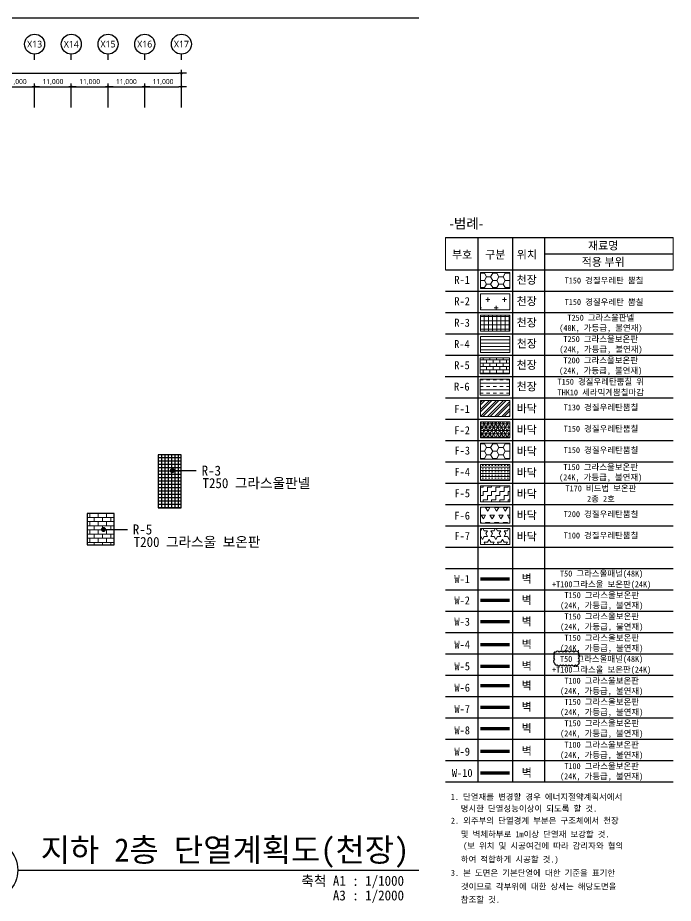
# Model space of a CAD drawing. Header units: millimetres. Extents: x 1037297 to 3512330, y 928637 to 1464837.
# Drawn here: x 1635850 to 1832330, y 1199274 to 1464837 of the extents above; entities that cross this region are included whole.
import ezdxf
from ezdxf.enums import TextEntityAlignment as Align

# ---------------------------------------------------------------- set-up
doc = ezdxf.new("R2010")
doc.units = ezdxf.units.MM
doc.header["$LTSCALE"] = 5
doc.header["$MEASUREMENT"] = 0
doc.header["$PDSIZE"] = -10
for name, pattern in [('ACAD_ISO10W100', [18, 12, -3, 0, -3]), ('DASHDOTX2', [2, 1, -0.5, 0, -0.5]), ('DASHEDX2', [1.5, 1, -0.5]), ('HID', [2, 1.1, -0.9]), ('HIDDEN', [0.375, 0.25, -0.125]), ('JIS_09_15', [18.9, 15, -0.9, 0.6, -0.9, 0.6, -0.9]), ('PHANTOM2', [1.25, 0.625, -0.125, 0.125, -0.125, 0.125, -0.125])]:
    doc.linetypes.add(name, pattern=pattern)
doc.layers.get('0').update_dxf_attribs({"linetype": 'CONTINUOUS'})
doc.layers.get('Defpoints').update_dxf_attribs({"color": 153, "linetype": 'CONTINUOUS'})
for name, color, linetype, lineweight in [('A-AXIS-BUBL', 7, 'CONTINUOUS', 25), ('A-DIMS', 7, 'CONTINUOUS', 25), ('A-MKXS-LEAD', 7, 'CONTINUOUS', 25), ('A-MKXS-TEXT1', 3, 'CONTINUOUS', 25), ('A-XXXX-HATC', 8, 'CONTINUOUS', 18), ('A-XXXX-INSL1', 15, 'CONTINUOUS', 18), ('A-XXXX-INSL2', 8, 'CONTINUOUS', 18), ('A-XXXX-NOTE', 3, 'CONTINUOUS', 25), ('A-XXXX-SYMB', 7, 'CONTINUOUS', 25), ('A-XXXX-TABL', 7, 'CONTINUOUS', 25), ('A-XXXX-TXT1', 3, 'CONTINUOUS', 25), ('A-XXXX-TXT2', 3, 'CONTINUOUS', 25), ('A-XXXX-WAT1', 9, 'HID', 20), ('REV-202205', 20, 'CONTINUOUS', 25)]:
    doc.layers.add(name, color=color, linetype=linetype, lineweight=lineweight)
doc.layers.add('A-XXXX-NPLT', color=144, linetype='CONTINUOUS', lineweight=15, plot=False)
doc.styles.add('HY울릉도L', font='')
doc.styles.add('돋움체', font='')
doc.styles.add('맑은고딕', font='malgun.ttf')
doc.styles.get('HY울릉도L').set_extended_font_data('HYwulM')
doc.styles.get('돋움체').set_extended_font_data('DotumChe')
doc.dimstyles.new('CDIM', dxfattribs={"dimtxt": 3, "dimasz": 1.5, "dimexe": 2, "dimexo": 1, "dimgap": 1, "dimtad": 1, "dimdec": 0, "dimrnd": 0.5, "dimzin": 0, "dimdsep": 32, "dimlunit": 6, "dimtxsty": 'HY울릉도L', "dimblk1": '_CIDOT', "dimblk2": '_CIDOT', "dimsah": 1, "dimcen": 5.5, "dimclrd": 2, "dimclre": 2, "dimclrt": 7, "dimadec": 0, "dimazin": 0, "dimtfac": 1, "dimtdec": 0, "dimtix": 1, "dimtmove": 2, "dimatfit": 1, "dimldrblk": '_CIDOT', "dimfxl": 1, "dimtolj": 1, "dimtzin": 0, "dimlwd": -1, "dimarcsym": 0})

# ---------------------------------------------------------------- blocks, each defined once
blk = doc.blocks.new('co')
at = {"layer": 'A-XXXX-HATC'}
h = blk.add_hatch(dxfattribs=at)
h.set_pattern_fill('HONEY', color=30, scale=3000)
h.set_pattern_definition([(0, (-257415.2, -266829.63), (562.5, 324.75953), [375, -750]), (120, (-257415.2, -266829.63), (-562.5, 324.75953), [375, -750]), (60, (-257415.2, -266829.63), (1e-13, 649.51905), [-750, 375])])
h.paths.add_polyline_path([(229840, 147324), (232477, 147324), (232477, 145884), (229840, 145884)])
h = blk.add_hatch(dxfattribs=at)
h.set_pattern_fill('CROSS', color=30, scale=3000)
h.set_pattern_definition([(0, (45339, 30091.6), (750, 750), [375, -1125]), (90, (45526.5, 29904.1), (-750, 750), [375, -1125])])
h.paths.add_polyline_path([(229840, 145404), (232477, 145404), (232477, 143964), (229840, 143964)])
h = blk.add_hatch(dxfattribs=at)
h.set_pattern_fill('NET', color=30, scale=3000)
h.set_pattern_definition([(0, (-196676.3, -181438.6), (0, 375), []), (90, (-196676.3, -181438.6), (-375, 2e-14), [])])
h.paths.add_polyline_path([(229840, 143484), (232477, 143484), (232477, 142044), (229840, 142044)])
h = blk.add_hatch(dxfattribs=at)
h.set_pattern_fill('ANSI31', color=30, scale=2400, angle=135)
h.set_pattern_definition([(180, (-196676.3, -181438.6), (-3e-14, -300), [])])
h.paths.add_polyline_path([(229836, 141570), (232472, 141570), (232472, 140130), (229836, 140130)])
h = blk.add_hatch(dxfattribs=at)
h.set_pattern_fill('BRICK', color=30, scale=1200)
h.set_pattern_definition([(0, (-196691, -181438.6), (0, 300), []), (90, (-196691, -181438.6), (-600, 4e-14), [300, -300]), (90, (-196391, -181438.6), (-600, 4e-14), [-300, 300])])
h.paths.add_polyline_path([(229821, 139650), (232458, 139650), (232458, 138210), (229821, 138210)])
h = blk.add_hatch(dxfattribs=at)
h.set_pattern_fill('TRANS', color=30, scale=2400)
h.set_pattern_definition([(0, (-196691, -181438.6), (0, 600), []), (0, (-196691, -181138.6), (0, 600), [300, -300])])
h.paths.add_polyline_path([(229826, 137724), (232463, 137724), (232463, 136284), (229826, 136284)])
h = blk.add_hatch(dxfattribs=at)
h.set_pattern_fill('ANSI32', color=4, scale=1200)
h.set_pattern_definition([(45, (45339, 38728.36), (-318.19805, 318.19805), []), (45, (45551.13, 38728.36), (-318.19805, 318.19805), [])])
h.paths.add_polyline_path([(229845, 135800), (232482, 135800), (232482, 134360), (229845, 134360)])
h = blk.add_hatch(dxfattribs=at)
h.set_pattern_fill('NET3', color=4, scale=2400)
h.set_pattern_definition([(0, (-196676.3, -177598.6), (0, 300), []), (60, (-196676.3, -177598.6), (-259.80762, 150), []), (120, (-196676.3, -177598.6), (-259.80762, -150), [])])
h.paths.add_polyline_path([(229845, 133880), (232482, 133880), (232482, 132440), (229845, 132440)])
h = blk.add_hatch(dxfattribs=at)
h.set_pattern_fill('HONEY', color=4, scale=3000)
h.set_pattern_definition([(0, (-257415.2, -282189.63), (562.5, 324.75953), [375, -750]), (120, (-257415.2, -282189.63), (-562.5, 324.75953), [375, -750]), (60, (-257415.2, -282189.63), (1e-13, 649.51905), [-750, 375])])
h.paths.add_polyline_path([(229840, 131964), (232477, 131964), (232477, 130524), (229840, 130524)])
h = blk.add_hatch(dxfattribs=at)
h.set_pattern_fill('SACNCR', color=4, scale=3000, angle=135)
h.set_pattern_definition([(180, (-599876.3, -179518.6), (-3e-14, -281.25), []), (180, (-600016.92, -179377.98), (-3e-14, -281.25), [0, -281.25])])
h.paths.add_polyline_path([(229840, 130044), (232477, 130044), (232477, 128604), (229840, 128604)])
h = blk.add_hatch(dxfattribs=at)
h.set_pattern_fill('ZIGZAG', color=4, scale=3000)
h.set_pattern_definition([(0, (-302519.1, -267292.76), (375, 375), [375, -375]), (90, (-302144.1, -267292.76), (-375, 375), [375, -375])])
h.paths.add_polyline_path([(229840, 128124), (232477, 128124), (232477, 126684), (229840, 126684)])
h = blk.add_hatch(dxfattribs=at)
h.set_pattern_fill('TRIANG', color=4, scale=2100)
h.set_pattern_definition([(60, (-302519.1, -269212.76), (-393.75, 681.995), [393.75, -393.75]), (120, (-302519.1, -269212.76), (-787.5, 4e-07), [393.75, -393.75]), (0, (-302716, -268871.76), (393.75, 681.995), [393.75, -393.75])])
h.paths.add_polyline_path([(229845, 126200), (232482, 126200), (232482, 124760), (229845, 124760)])
h = blk.add_hatch(dxfattribs=at)
h.set_pattern_fill('STARS', color=4, scale=2400)
h.set_pattern_definition([(0, (-302519.1, -269212.76), (0, 519.61524), [300, -300]), (60, (-302519.1, -269212.76), (-450, 259.80762), [300, -300]), (120, (-302369.1, -268952.95), (-450, -259.80762), [300, -300])])
h.paths.add_polyline_path([(229840, 124284), (232477, 124284), (232477, 122844), (229840, 122844)])
at = {"layer": 'A-XXXX-INSL1', "color": 6, "linetype": 'Continuous'}
for points in [[(229840, 147324), (232477, 147324), (232477, 145884), (229840, 145884)], [(229840, 145404), (232477, 145404), (232477, 143964), (229840, 143964)], [(229840, 143484), (232477, 143484), (232477, 142044), (229840, 142044)], [(229836, 141570), (232472, 141570), (232472, 140130), (229836, 140130)], [(229821, 139650), (232458, 139650), (232458, 138210), (229821, 138210)], [(229826, 137724), (232463, 137724), (232463, 136284), (229826, 136284)], [(229845, 135800), (232482, 135800), (232482, 134360), (229845, 134360)], [(229845, 133880), (232482, 133880), (232482, 132440), (229845, 132440)], [(229850, 131964), (232487, 131964), (232487, 130524), (229850, 130524)], [(229850, 130044), (232487, 130044), (232487, 128604), (229850, 128604)], [(229850, 128124), (232487, 128124), (232487, 126684), (229850, 126684)], [(229845, 126200), (232482, 126200), (232482, 124760), (229845, 124760)], [(229850, 124284), (232487, 124284), (232487, 122844), (229850, 122844)]]:
    blk.add_lwpolyline(points, close=True, dxfattribs=at)
at = {"layer": 'A-XXXX-INSL2', "color": 4, "linetype": 'DASHDOTX2', "ltscale": 200, "const_width": 300}
blk.add_lwpolyline([(229843, 117813), (232480, 117813)], dxfattribs=at)
at = {"layer": 'A-XXXX-INSL2', "color": 2, "ltscale": 200, "const_width": 300}
blk.add_lwpolyline([(229843, 115893), (232480, 115893)], dxfattribs=at)
at = {"layer": 'A-XXXX-INSL2', "color": 1, "linetype": 'DASHEDX2', "ltscale": 100, "const_width": 300}
blk.add_lwpolyline([(229845, 113843), (232482, 113843)], dxfattribs=at)
at = {"layer": 'A-XXXX-INSL2', "color": 3, "linetype": 'JIS_09_15', "ltscale": 30, "const_width": 300}
blk.add_lwpolyline([(229845, 111887), (232482, 111887)], dxfattribs=at)
at = {"layer": 'A-XXXX-INSL2', "color": 4, "linetype": 'PHANTOM2', "ltscale": 200, "const_width": 300}
blk.add_lwpolyline([(229843, 108213), (232480, 108213)], dxfattribs=at)
at = {"layer": 'A-XXXX-INSL2', "color": 2, "linetype": 'ACAD_ISO10W100', "ltscale": 10, "const_width": 300}
blk.add_lwpolyline([(229843, 106293), (232480, 106293)], dxfattribs=at)
at = {"layer": 'A-XXXX-INSL2', "color": 1, "linetype": 'DASHDOTX2', "ltscale": 300, "const_width": 300}
blk.add_lwpolyline([(229845, 104243), (232482, 104243)], dxfattribs=at)
at = {"layer": 'A-XXXX-INSL2', "color": 4, "linetype": 'JIS_09_15', "ltscale": 50, "const_width": 300}
blk.add_lwpolyline([(229845, 102287), (232482, 102287)], dxfattribs=at)
at = {"layer": 'A-XXXX-NPLT'}
blk.add_lwpolyline([(226695, 150458), (226695, 147564), (247170, 147564), (247170, 150458)], close=True, dxfattribs=at)
at = {"layer": 'A-XXXX-TABL', "color": 3}
for p, q in [((226695, 150458), (247170, 150458)), ((226695, 147564), (247170, 147564))]:
    blk.add_line(p, q, dxfattribs=at)
at = {"layer": 'A-XXXX-TABL'}
for p, q in [((229596, 150458), (229596, 101484)), ((232712, 150458), (232712, 101484)), ((235596, 150458), (235596, 101484)), ((235596, 149011), (247170, 149011)), ((226695, 145644), (247170, 145644)), ((226695, 143724), (247170, 143724)), ((226695, 141804), (247180, 141804)), ((226695, 139884), (247170, 139884)), ((226680, 137964), (247155, 137964)), ((226695, 136044), (247170, 136044)), ((226695, 134124), (247170, 134124)), ((226695, 132204), (247170, 132204)), ((226695, 130284), (247170, 130284)), ((226695, 128364), (247170, 128364)), ((226695, 126444), (247170, 126444)), ((226695, 124524), (247170, 124524)), ((226695, 122604), (247170, 122604)), ((226695, 120684), (247170, 120684)), ((226695, 118764), (247170, 118764)), ((226695, 116844), (247170, 116844)), ((226695, 114924), (247170, 114924)), ((226705, 113004), (247170, 113004)), ((226705, 111084), (247170, 111084)), ((226705, 109164), (247170, 109164)), ((226705, 107244), (247170, 107244)), ((226705, 105324), (247170, 105324)), ((226705, 103404), (247170, 103404)), ((226705, 101484), (247170, 101484))]:
    blk.add_line(p, q, dxfattribs=at)
at = {"layer": 'A-XXXX-WAT1', "color": 3, "linetype": 'HID', "ltscale": 200, "const_width": 300}
blk.add_lwpolyline([(229840, 119733), (232477, 119733)], dxfattribs=at)
at = {"layer": 'A-XXXX-WAT1', "color": 3, "linetype": 'HIDDEN', "ltscale": 200, "const_width": 300}
blk.add_lwpolyline([(229840, 110133), (232477, 110133)], dxfattribs=at)
at = {"layer": 'A-XXXX-NOTE'}
for s, height, style, p in [('-범례-', 900, '맑은고딕', (228572, 151725)), ('재료명', 720, '맑은고딕', (240880, 149738)), ('부호', 720, '맑은고딕', (228191, 148926)), ('구분', 720, '맑은고딕', (231180, 148926)), ('위치', 720, '맑은고딕', (234018, 148926)), ('적용 부위', 720, '맑은고딕', (240880, 148265)), ('R-1', 720, '돋움체', (228196, 146657)), ('천장', 720, '돋움체', (234002, 146662)), ('R-2', 720, '돋움체', (228196, 144737)), ('천장', 720, '돋움체', (234002, 144742)), ('R-3', 720, '돋움체', (228191, 142799)), ('천장', 720, '돋움체', (234002, 142822)), ('R-4', 720, '돋움체', (228177, 140879)), ('천장', 720, '돋움체', (234012, 140923)), ('천장', 720, '돋움체', (233997, 139003)), ('R-5', 720, '돋움체', (228182, 138977)), ('R-6', 720, '돋움체', (228167, 137057)), ('천장', 720, '돋움체', (234002, 137062)), ('바닥', 720, '돋움체', (234007, 135085)), ('F-1', 720, '돋움체', (228201, 135042)), ('F-2', 720, '돋움체', (228201, 133122)), ('바닥', 720, '돋움체', (234007, 133165)), ('F-3', 720, '돋움체', (228206, 131297)), ('바닥', 720, '돋움체', (234007, 131245)), ('F-4', 720, '돋움체', (228206, 129377)), ('바닥', 720, '돋움체', (234007, 129325)), ('F-5', 720, '돋움체', (228206, 127457)), ('바닥', 720, '돋움체', (234007, 127405)), ('바닥', 720, '돋움체', (234007, 125485)), ('F-6', 720, '돋움체', (228201, 125442)), ('F-7', 720, '돋움체', (228206, 123617)), ('바닥', 720, '돋움체', (234007, 123565)), ('W-1', 720, '돋움체', (228196, 119739)), ('벽', 720, '돋움체', (234002, 119766)), ('W-2', 720, '돋움체', (228199, 117819)), ('벽', 720, '돋움체', (234004, 117846)), ('벽', 720, '돋움체', (234004, 115926)), ('W-3', 720, '돋움체', (228199, 115899)), ('W-4', 720, '돋움체', (228201, 113849)), ('벽', 720, '돋움체', (234007, 113877)), ('벽', 720, '돋움체', (234007, 111921)), ('W-5', 720, '돋움체', (228201, 111893)), ('W-6', 720, '돋움체', (228201, 109973)), ('벽', 720, '돋움체', (234002, 110166)), ('W-7', 720, '돋움체', (228201, 108053)), ('벽', 720, '돋움체', (234004, 108246)), ('벽', 720, '돋움체', (234004, 106326)), ('W-8', 720, '돋움체', (228201, 106133)), ('W-9', 720, '돋움체', (228201, 104213)), ('벽', 720, '돋움체', (234007, 104277)), ('W-10', 720, '돋움체', (228201, 102293)), ('벽', 720, '돋움체', (234007, 102321))]:
    blk.add_text(s, height=height, dxfattribs=dict(at, style=style)).set_placement(p, align=Align.MIDDLE_CENTER)
at = {"layer": 'A-XXXX-NOTE', "style": '돋움체'}
for s, p in [('T150 경질우레탄 뿜칠', (240954, 146615)), ('T150 경질우레탄 뿜칠', (240954, 144676)), ('T250 그라스울판넬', (240670, 143265)), ('(48K, 가등급, 불연재)', (240670, 142302)), ('T250 그라스울보온판', (240655, 141345)), ('(24K, 가등급, 불연재)', (240679, 140382)), ('T200 그라스울보온판', (240655, 139425)), ('(24K, 가등급, 불연재)', (240655, 138462)), ('T150 경질우레탄뿜칠 위', (240660, 137505)), ('THK10 세라믹계뿜칠마감', (240660, 136542)), ('T130 경질우레탄뿜칠', (240679, 135194)), ('T150 경질우레탄뿜칠', (240679, 133274)), ('T150 경질우레탄뿜칠', (240679, 131354)), ('T150 그라스울보온판', (240655, 129825)), ('(24K, 가등급, 불연재)', (240655, 128862)), ('T170 비드법 보온판', (240679, 127905)), ('2종 2호', (240679, 126969)), ('T200 경질우레탄뿜칠', (240679, 125594)), ('T100 경질우레탄뿜칠', (240679, 123674)), ('T50 그라스울패널(48K)', (240737, 120205)), ('+T100그라스울 보온판(24K)', (240737, 119242)), ('T150 그라스울보온판', (240747, 118305)), ('(24K, 가등급, 불연재)', (240747, 117342)), ('T150 그라스울보온판', (240747, 116385)), ('(24K, 가등급, 불연재)', (240747, 115422)), ('T150 그라스울보온판', (240747, 114465)), ('(24K, 가등급, 불연재)', (240747, 113502)), ('T50 그라스울패널(48K)', (240737, 112525)), ('+T100그라스울 보온판(24K)', (240737, 111562)), ('T100 그라스울보온판', (240737, 110605)), ('(24K, 가등급, 불연재)', (240737, 109642)), ('T150 그라스울보온판', (240747, 108705)), ('(24K, 가등급, 불연재)', (240747, 107742)), ('T150 그라스울보온판', (240747, 106785)), ('(24K, 가등급, 불연재)', (240747, 105822)), ('T100 그라스울보온판', (240737, 104845)), ('(24K, 가등급, 불연재)', (240737, 103882)), ('T100 그라스울보온판', (240737, 102925)), ('(24K, 가등급, 불연재)', (240737, 101962))]:
    blk.add_text(s, height=540, dxfattribs=at).set_placement(p, align=Align.MIDDLE)
for s, p in [('1. 단열재를 변경할 경우 에너지절약계획서에서', (227174, 100141)), ('명시한 단열성능이상이 되도록 할 것.', (228068, 99090)), ('2. 외주부의 단열경계 부분은 구조체에서 천장', (227184, 98004)), ('및 벽체하부로 1m이상 단열재 보강할 것.', (228078, 96779)), ('   (보 위치 및 시공여건에 따라 감리자와 협의', (227184, 95742)), ('하여 적합하게 시공할 것.)', (228078, 94517)), ('3. 본 도면은 기본단열에 대한 기준을 표기한 ', (227184, 93301)), ('것이므로 각부위에 대한 상세는 해당도면을', (228078, 92076)), ('참조할 것.', (228078, 90895))]:
    blk.add_text(s, height=540, dxfattribs=at).set_placement(p, align=Align.MIDDLE_LEFT)
blk = doc.blocks.new('_CIDOT')
at = {"color": 0, "linetype": 'ByBlock'}
blk.add_line((2, 0), (-1, 0), dxfattribs=at)
at = {"color": 0, "linetype": 'ByBlock', "const_width": 0.5}
blk.add_lwpolyline([(-0.25, 0, 1), (0.25, 0, 1)], format="xyb", close=True, dxfattribs=at)
blk = doc.blocks.new('*D35')
at = {"layer": 'A-DIMS', "lineweight": -2, "transparency": 16777216}
for p, q in [((247693, 255621), (247693, 262871)), ((258693, 255621), (258693, 262871))]:
    blk.add_line(p, q, dxfattribs=at)
at = {"layer": 'A-DIMS', "transparency": 16777216}
blk.add_line((248443, 261871), (257943, 261871), dxfattribs=at)
at = {"layer": 'Defpoints', "color": 0, "transparency": 16777216}
for p in [(258693, 261871), (247693, 255121), (258693, 255121)]:
    blk.add_point(p, dxfattribs=at)
at = {"layer": 'A-DIMS', "transparency": 16777216, "xscale": 750, "yscale": 750, "zscale": 750, "rotation": 180}
blk.add_blockref('_CIDOT', (247693, 261871), dxfattribs=at)
at = {"layer": 'A-DIMS', "transparency": 16777216, "xscale": 750, "yscale": 750, "zscale": 750}
blk.add_blockref('_CIDOT', (258693, 261871), dxfattribs=at)
at = {"layer": 'A-DIMS', "color": 3, "transparency": 16777216, "insert": (253193, 263275), "char_height": 1500, "attachment_point": 5, "style": '맑은고딕'}
blk.add_mtext('\\A1;11,000', dxfattribs=at)
blk = doc.blocks.new('*D36')
at = {"layer": 'A-DIMS', "lineweight": -2, "transparency": 16777216}
for p, q in [((258693, 255621), (258693, 262871)), ((269693, 255621), (269693, 262871))]:
    blk.add_line(p, q, dxfattribs=at)
at = {"layer": 'A-DIMS', "transparency": 16777216}
blk.add_line((259443, 261871), (268943, 261871), dxfattribs=at)
at = {"layer": 'Defpoints', "color": 0, "transparency": 16777216}
for p in [(269693, 261871), (258693, 255121), (269693, 255121)]:
    blk.add_point(p, dxfattribs=at)
at = {"layer": 'A-DIMS', "transparency": 16777216, "xscale": 750, "yscale": 750, "zscale": 750, "rotation": 180}
blk.add_blockref('_CIDOT', (258693, 261871), dxfattribs=at)
at = {"layer": 'A-DIMS', "transparency": 16777216, "xscale": 750, "yscale": 750, "zscale": 750}
blk.add_blockref('_CIDOT', (269693, 261871), dxfattribs=at)
at = {"layer": 'A-DIMS', "color": 3, "transparency": 16777216, "insert": (264193, 263275), "char_height": 1500, "attachment_point": 5, "style": '맑은고딕'}
blk.add_mtext('\\A1;11,000', dxfattribs=at)
blk = doc.blocks.new('*D37')
at = {"layer": 'A-DIMS', "lineweight": -2, "transparency": 16777216}
for p, q in [((269693, 255621), (269693, 262871)), ((280693, 255621), (280693, 262871))]:
    blk.add_line(p, q, dxfattribs=at)
at = {"layer": 'A-DIMS', "transparency": 16777216}
blk.add_line((270443, 261871), (279943, 261871), dxfattribs=at)
at = {"layer": 'Defpoints', "color": 0, "transparency": 16777216}
for p in [(280693, 261871), (269693, 255121), (280693, 255121)]:
    blk.add_point(p, dxfattribs=at)
at = {"layer": 'A-DIMS', "transparency": 16777216, "xscale": 750, "yscale": 750, "zscale": 750, "rotation": 180}
blk.add_blockref('_CIDOT', (269693, 261871), dxfattribs=at)
at = {"layer": 'A-DIMS', "transparency": 16777216, "xscale": 750, "yscale": 750, "zscale": 750}
blk.add_blockref('_CIDOT', (280693, 261871), dxfattribs=at)
at = {"layer": 'A-DIMS', "color": 3, "transparency": 16777216, "insert": (275193, 263275), "char_height": 1500, "attachment_point": 5, "style": '맑은고딕'}
blk.add_mtext('\\A1;11,000', dxfattribs=at)
blk = doc.blocks.new('*D38')
at = {"layer": 'A-DIMS', "lineweight": -2, "transparency": 16777216}
for p, q in [((280693, 255621), (280693, 262871)), ((291693, 255621), (291693, 262871))]:
    blk.add_line(p, q, dxfattribs=at)
at = {"layer": 'A-DIMS', "transparency": 16777216}
blk.add_line((281443, 261871), (290943, 261871), dxfattribs=at)
at = {"layer": 'Defpoints', "color": 0, "transparency": 16777216}
for p in [(291693, 261871), (280693, 255121), (291693, 255121)]:
    blk.add_point(p, dxfattribs=at)
at = {"layer": 'A-DIMS', "transparency": 16777216, "xscale": 750, "yscale": 750, "zscale": 750, "rotation": 180}
blk.add_blockref('_CIDOT', (280693, 261871), dxfattribs=at)
at = {"layer": 'A-DIMS', "transparency": 16777216, "xscale": 750, "yscale": 750, "zscale": 750}
blk.add_blockref('_CIDOT', (291693, 261871), dxfattribs=at)
at = {"layer": 'A-DIMS', "color": 3, "transparency": 16777216, "insert": (286193, 263275), "char_height": 1500, "attachment_point": 5, "style": '맑은고딕'}
blk.add_mtext('\\A1;11,000', dxfattribs=at)
blk = doc.blocks.new('*D39')
at = {"layer": 'A-DIMS', "lineweight": -2, "transparency": 16777216}
for p, q in [((126693, 255621), (126693, 266871)), ((302693, 255621), (302693, 266871))]:
    blk.add_line(p, q, dxfattribs=at)
at = {"layer": 'A-DIMS', "transparency": 16777216}
blk.add_line((127443, 265871), (301943, 265871), dxfattribs=at)
at = {"layer": 'Defpoints', "color": 0, "transparency": 16777216}
for p in [(302693, 265871), (126693, 255121), (302693, 255121)]:
    blk.add_point(p, dxfattribs=at)
at = {"layer": 'A-DIMS', "transparency": 16777216, "xscale": 750, "yscale": 750, "zscale": 750, "rotation": 180}
blk.add_blockref('_CIDOT', (126693, 265871), dxfattribs=at)
at = {"layer": 'A-DIMS', "transparency": 16777216, "xscale": 750, "yscale": 750, "zscale": 750}
blk.add_blockref('_CIDOT', (302693, 265871), dxfattribs=at)
at = {"layer": 'A-DIMS', "color": 3, "transparency": 16777216, "insert": (214693, 267275), "char_height": 1500, "attachment_point": 5, "style": '맑은고딕'}
blk.add_mtext('\\A1;176,000', dxfattribs=at)
blk = doc.blocks.new('*D40')
at = {"layer": 'A-DIMS', "lineweight": -2, "transparency": 16777216}
for p, q in [((291693, 255621), (291693, 262871)), ((302693, 255621), (302693, 262871))]:
    blk.add_line(p, q, dxfattribs=at)
at = {"layer": 'A-DIMS', "transparency": 16777216}
blk.add_line((292443, 261871), (301943, 261871), dxfattribs=at)
at = {"layer": 'Defpoints', "color": 0, "transparency": 16777216}
for p in [(302693, 261871), (291693, 255121), (302693, 255121)]:
    blk.add_point(p, dxfattribs=at)
at = {"layer": 'A-DIMS', "transparency": 16777216, "xscale": 750, "yscale": 750, "zscale": 750, "rotation": 180}
blk.add_blockref('_CIDOT', (291693, 261871), dxfattribs=at)
at = {"layer": 'A-DIMS', "transparency": 16777216, "xscale": 750, "yscale": 750, "zscale": 750}
blk.add_blockref('_CIDOT', (302693, 261871), dxfattribs=at)
at = {"layer": 'A-DIMS', "color": 3, "transparency": 16777216, "insert": (297193, 263275), "char_height": 1500, "attachment_point": 5, "style": '맑은고딕'}
blk.add_mtext('\\A1;11,000', dxfattribs=at)
blk = doc.blocks.new('DIM(210222)')
for p, q in [((258693, 269870.6), (258693, 271620.6)), ((269693, 269870.6), (269693, 271620.6)), ((280693, 269870.6), (280693, 271620.6)), ((291693, 269870.6), (291693, 271620.6)), ((302693, 269870.6), (302693, 271620.6))]:
    blk.add_line(p, q)
at = {"layer": 'A-AXIS-BUBL', "ltscale": 0.2}
for centre in [(258693, 274620.6), (269693, 274620.6), (280693, 274620.6), (291693, 274620.6), (302693, 274620.6)]:
    blk.add_circle(centre, 3000, dxfattribs=at)
at = {"layer": 'A-XXXX-TXT2', "ltscale": 0.2, "style": '맑은고딕'}
for s, p in [('X13', (258693, 274620.6)), ('X14', (269693, 274620.6)), ('X15', (280693, 274620.6)), ('X16', (291693, 274620.6)), ('X17', (302693, 274620.6))]:
    blk.add_text(s, height=2000, dxfattribs=at).set_placement(p, align=Align.MIDDLE)
at = {"layer": 'A-DIMS'}
for p1, p2, distance, picture, middle in [((126693, 255120.6), (302693, 255120.6), 10750, '*D39', (214693, 267275.5)), ((247693, 255120.6), (258693, 255120.6), 6750, '*D35', (253193, 263275.5)), ((258693, 255120.6), (269693, 255120.6), 6750, '*D36', (264193, 263275.5)), ((269693, 255120.6), (280693, 255120.6), 6750, '*D37', (275193, 263275.5)), ((280693, 255120.6), (291693, 255120.6), 6750, '*D38', (286193, 263275.5)), ((291693, 255120.6), (302693, 255120.6), 6750, '*D40', (297193, 263275.5))]:
    dim = blk.add_aligned_dim(p1=p1, p2=p2, distance=distance, dimstyle='CDIM', override={"dimscale": 500, "dimtxsty": '맑은고딕', "dimclrd": 256, "dimclre": 256, "dimclrt": 3}, dxfattribs=at)
    dim.commit()
    dim.dimension.update_dxf_attribs({"geometry": picture, "text_midpoint": middle})

msp = doc.modelspace()

# ---------------------------------------------------------------- hatches: boundary and pattern name
h = msp.add_hatch()
h.set_pattern_fill('NET', color=30, scale=8000)
h.paths.add_polyline_path([(1677915, 1317908), (1684815, 1317908), (1684815, 1333708), (1677915, 1333708)])
at = {"layer": 'A-XXXX-HATC'}
h = msp.add_hatch(dxfattribs=at)
h.set_pattern_fill('BRICK', color=30, scale=5000)
h.paths.add_polyline_path([(1664715, 1316158), (1656615, 1316158), (1656615, 1306808), (1664715, 1306808)])

# ---------------------------------------------------------------- linework, layer by layer
msp.add_line((1037297, 1464837), (1756047, 1464837))
for points in [[(1677915, 1317908), (1684815, 1317908), (1684815, 1333708), (1677915, 1333708)], [(1656615, 1306808), (1664715, 1306808), (1664715, 1316158), (1656615, 1316158)]]:
    msp.add_lwpolyline(points, close=True)
at = {"layer": 'A-MKXS-LEAD'}
for p, q in [((1681818, 1329025), (1689338, 1329025)), ((1661191, 1311383), (1668712, 1311383))]:
    msp.add_line(p, q, dxfattribs=at)
at = {"layer": 'A-MKXS-LEAD', "const_width": 750}
for points in [[(1682193, 1328650, 1), (1682193, 1329400, 1)], [(1661566, 1311008, 1), (1661566, 1311758, 1)]]:
    msp.add_lwpolyline(points, format="xyb", close=True, dxfattribs=at)
at = {"layer": 'A-XXXX-SYMB'}
msp.add_line((1635850, 1209237), (1756047, 1209237), dxfattribs=at)
msp.add_circle((1626850, 1209237), 9000, dxfattribs=at)
at = {"layer": 'REV-202205'}
msp.add_lwpolyline([(1796766, 1274560, 0.5205671), (1796766, 1273498, 0.5205671), (1796766, 1272420, 0.5205671), (1796766, 1271261, 0.5205671), (1797573, 1270749, 0.5205671), (1798514, 1270749, 0.5205671), (1799340, 1270749, 0.5205671), (1800100, 1270749, 0.5205671), (1801091, 1270749, 0.5205671), (1801884, 1270749, 0.5205671), (1802981, 1270749, 0.5205671), (1803920, 1270960, 0.5205671), (1803920, 1271790, 0.5205671), (1803920, 1272861, 0.5205671), (1803920, 1273948, 0.5205671), (1803789, 1274560, 0.5205671), (1802548, 1274560, 0.5205671), (1801273, 1274560, 0.5205671), (1800126, 1274560, 0.5205671), (1799186, 1274560, 0.5205671), (1798173, 1274560, 0.5205671), (1797104, 1274560, 0.5205671)], format="xyb", close=True, dxfattribs=at)

# ---------------------------------------------------------------- block references
msp.add_blockref('DIM(210222)', (1382222, 1182287))
at = {"layer": 'A-XXXX-HATC', "xscale": 3.333333333333333, "yscale": 3.333333333333333, "zscale": 3.333333333333333}
msp.add_blockref('co', (1008397, 897376), dxfattribs=at)

# ---------------------------------------------------------------- texts
at = {"layer": 'A-MKXS-TEXT1', "style": '돋움체'}
for s, p in [('R-3', (1690971, 1329025)), ('T250 그라스울판넬', (1691230, 1325275)), ('R-5', (1670345, 1311383)), ('T200 그라스울 보온판', (1670604, 1307633))]:
    msp.add_text(s, height=3000, dxfattribs=at).set_placement(p, align=Align.MIDDLE_LEFT)
at = {"layer": 'A-XXXX-TXT1', "style": '돋움체'}
msp.add_text('지하 2층 단열계획도(천장)', height=7000, dxfattribs=at).set_placement((1753189, 1209690), align=Align.BOTTOM_RIGHT)
for s, p in [('축척 A1 : 1/1000', (1751631, 1207515)), ('A3 : 1/2000', (1751631, 1203136))]:
    msp.add_text(s, height=3000, dxfattribs=at).set_placement(p, align=Align.TOP_RIGHT)

doc.saveas('drawing.dxf')
